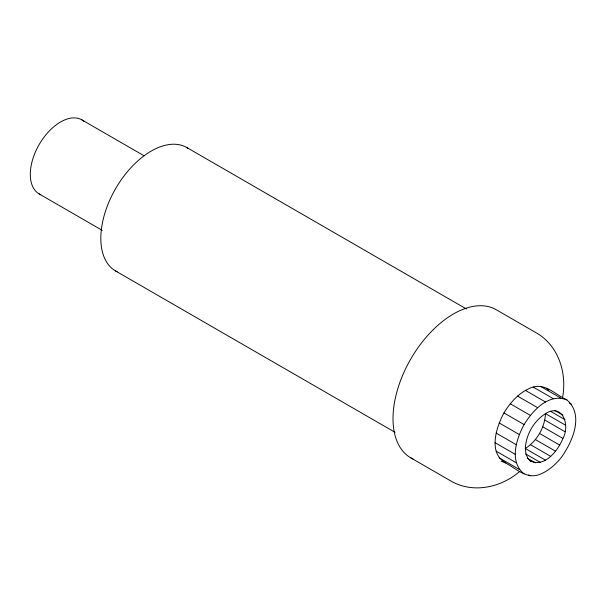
<?xml version="1.0" encoding="UTF-8"?>
<svg xmlns="http://www.w3.org/2000/svg" width="606" height="606" viewBox="0 0 606 606"><rect width="100%" height="100%" fill="white"/><g stroke="black" fill="none" stroke-linecap="round" stroke-linejoin="round"><path stroke-width="0.91" d="M505.737 462.825C487.747 453.144 496.352 426.972 503.95 412.913C510.813 401.687 520.289 391.173 533.144 387.022C546.051 383.515 556.043 395.051 566.845 399.869C584.767 415.049 571.966 443.069 560.588 458.386C554.392 465.688 546.923 472.18 537.651 475.119C524.743 478.626 514.752 467.09 503.95 462.272L501.101 461.189M524.099 473.907C508.957 461.764 516.289 438.933 524.099 424.548C532.659 410.588 548.756 392.824 566.845 399.869M531.227 461.567L528.023 458.598L526.008 454.152L525.326 448.523C537.045 440.986 544.802 427.541 545.476 413.618C562.944 402.604 570.163 425.753 562.921 438.449C557.967 450.712 544.453 468.286 529.614 460.636M562.429 398.256C567.155 374.379 559.3 347.094 537.84 333.762L496.216 309.727A85.491 49.359 -60 0 0 409.542 361.161A85.491 49.359 -60 0 0 413.171 459.068M519.751 471.43C501.556 487.163 474.316 493.572 452.349 481.846L410.716 457.81M186.83 147.561L466.37 308.954M81.901 119.89L144.152 155.833M540.438 386.302L560.588 397.937M569.231 402.929L571.647 404.323M533.144 387.022L553.301 398.657M525.326 390.355L545.476 401.983M554.861 410.527L562.921 415.178M550.43 411.254L564.936 419.632M517.501 396.059L537.651 407.694M565.625 425.253L545.476 413.618C533.757 421.162 525.993 434.6 525.326 448.523L545.476 460.159M544.786 420.041L564.936 431.677M510.207 403.755L530.364 415.39M542.771 426.813L562.921 438.449M503.95 412.913L524.099 424.548M539.575 433.479L559.724 445.115M535.401 439.585L555.55 451.22M499.147 422.92L519.297 434.547M530.538 444.721L550.687 456.356M496.125 433.078L516.274 444.713M525.75 454L540.257 462.378M527.341 458.204L535.401 462.855M495.094 442.706L515.244 454.341M496.125 451.144L516.274 462.779M499.147 457.818L519.297 469.453M528.75 474.907L530.364 475.839M39.155 193.928L102.225 230.341M115.579 270.958L395.127 432.351M546.695 388.234L548.756 390.143M40.807 194.746A42.746 24.679 -60 0 1 39.557 143.872A42.746 24.679 -60 0 1 84.158 121.503M117.163 271.791A71.243 41.132 -60 0 1 115.579 188.693A71.243 41.132 -60 0 1 188.337 148.508"/></g></svg>
